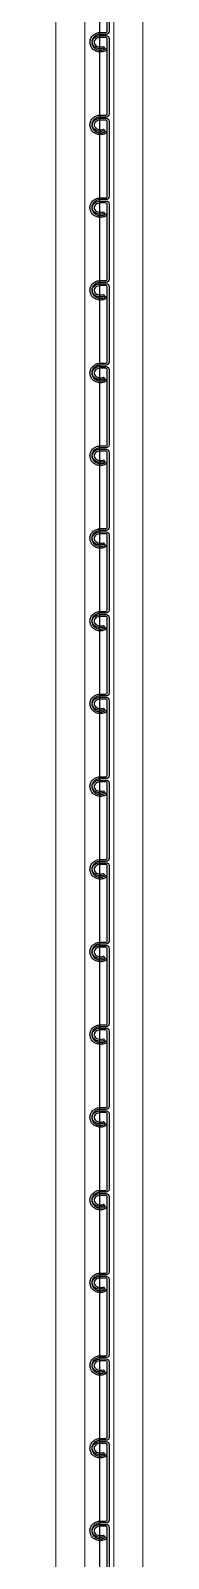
# Model space of a CAD drawing. Header units: millimetres. Extents: x 4754612 to 5801174, y 2368242 to 2777223.
# Drawn here: x 5508701 to 5508776, y 2423145 to 2424464 of the extents above; entities that cross this region are included whole.
import ezdxf

# ---------------------------------------------------------------- set-up
doc = ezdxf.new("R2010")
doc.units = ezdxf.units.MM
doc.header["$LTSCALE"] = 1000
doc.linetypes.add('CEN', pattern=[6.2, 6, -0.1, 0, -0.1])
for name, color, linetype in [('253', 253, 'Continuous'), ('A-중심선', 10, 'CEN'), ('DOOR', 4, 'Continuous'), ('HAT', 252, 'Continuous')]:
    doc.layers.add(name, color=color, linetype=linetype)

# ---------------------------------------------------------------- blocks, each defined once
blk = doc.blocks.new('방화셔터 기본')
at = {"layer": '253', "lineweight": 18}
for points in [[(5541961.1, 8097757.4), (5541961.1, 8101847.9), (5541936.1, 8101901.9), (5541936.1, 8097757.4)], [(5541986.1, 8097757.4), (5541986.1, 8101847.9), (5542011.1, 8101901.9), (5542011.1, 8097757.4)]]:
    blk.add_lwpolyline(points, dxfattribs=at)
at = {"layer": '253', "color": 4}
for points in [[(5541965.3, 8101270.5), (5541965.3, 8101205.4, 0.414214), (5541967.8, 8101202.8), (5541972.6, 8101202.8, -0.091225), (5541975.5, 8101202.4, -0.095179), (5541977.9, 8101200.9, -0.101362), (5541979.6, 8101198.7, -0.106214), (5541980.2, 8101196.1, -0.106214), (5541979.6, 8101193.5, -0.101362), (5541978.1, 8101191.2, -0.095179), (5541975.7, 8101189.7, -0.091225), (5541972.8, 8101189.1, -0.091225), (5541969.9, 8101189.6, -0.068447), (5541968.2, 8101190.6), (5541967.1, 8101189.3, 0.071895), (5541969.4, 8101188.1, 0.091225), (5541972.9, 8101187.6, 0.091225), (5541976.3, 8101188.3, 0.095179), (5541979.2, 8101190.1, 0.101362), (5541981.1, 8101192.9, 0.106214), (5541981.7, 8101196.2, 0.106214), (5541981, 8101199.4, 0.101362), (5541978.9, 8101202.1, 0.095179), (5541976, 8101203.8, 0.091225), (5541972.6, 8101204.4), (5541968.4, 8101204.4, -0.414214), (5541966.8, 8101206), (5541966.8, 8101269.9, -0.414214)], [(5541966.8, 8099849.5), (5541966.8, 8099913.5, -0.414214), (5541968.4, 8099915), (5541972.5, 8099915, -0.07833), (5541974.9, 8099914.7, -0.087736), (5541976.7, 8099913.7, -0.105426), (5541977.8, 8099912.3, -0.122587), (5541978.2, 8099911, -0.122587), (5541977.8, 8099909.6, -0.105426), (5541976.7, 8099908.2, -0.087736), (5541974.9, 8099907.2, -0.07833), (5541972.5, 8099906.9, -0.07833), (5541970.2, 8099907.2, -0.009524), (5541969.9, 8099907.3), (5541969.1, 8099905.9, 0.019148), (5541969.7, 8099905.7, 0.07833), (5541972.5, 8099905.3, 0.07833), (5541975.4, 8099905.7, 0.087736), (5541977.6, 8099907, 0.105426), (5541979.2, 8099908.9, 0.122587), (5541979.8, 8099911, 0.122587), (5541979.2, 8099913, 0.105426), (5541977.6, 8099915, 0.087736), (5541975.4, 8099916.2, 0.07833), (5541972.5, 8099916.6), (5541967.8, 8099916.6, 0.414214), (5541965.3, 8099914), (5541965.3, 8099849, 0.414214)]]:
    blk.add_lwpolyline(points, format="xyb", dxfattribs=at)
for points in [[(5541976.3, 8101116.9, 0.095179), (5541979.2, 8101118.7, 0.101362), (5541981.1, 8101121.5, 0.106214), (5541981.7, 8101124.8, 0.106214), (5541981, 8101128, 0.101362), (5541978.9, 8101130.7, 0.095179), (5541976, 8101132.5, 0.091225), (5541972.6, 8101133), (5541968.4, 8101133, -0.414214), (5541966.8, 8101134.6), (5541966.8, 8101198.5, -0.414214), (5541968.4, 8101200.1), (5541972.5, 8101200.1, -0.07833), (5541974.9, 8101199.7, -0.087736), (5541976.7, 8101198.8, -0.105426), (5541977.8, 8101197.4, -0.122587), (5541978.2, 8101196, -0.122587), (5541977.8, 8101194.7, -0.105426), (5541976.7, 8101193.3, -0.087736), (5541974.9, 8101192.3, -0.07833), (5541972.5, 8101191.9, -0.07833), (5541970.2, 8101192.3, -0.009524), (5541969.9, 8101192.4), (5541969.1, 8101191, 0.019148), (5541969.7, 8101190.8, 0.07833), (5541972.5, 8101190.4, 0.07833), (5541975.4, 8101190.8, 0.087736), (5541977.6, 8101192, 0.105426), (5541979.2, 8101193.9, 0.122587), (5541979.8, 8101196, 0.122587), (5541979.2, 8101198.1, 0.105426), (5541977.6, 8101200, 0.087736), (5541975.4, 8101201.2, 0.07833), (5541972.5, 8101201.7), (5541967.8, 8101201.7, 0.414214), (5541965.3, 8101199.1), (5541965.3, 8101134, 0.414214), (5541967.8, 8101131.4), (5541972.6, 8101131.4, -0.091225), (5541975.5, 8101131, -0.095179), (5541977.9, 8101129.5, -0.101362), (5541979.6, 8101127.3, -0.106214), (5541980.2, 8101124.7, -0.106214), (5541979.6, 8101122.1, -0.101362), (5541978.1, 8101119.9, -0.095179), (5541975.7, 8101118.3, -0.091225), (5541972.8, 8101117.8, -0.091225), (5541969.9, 8101118.2, -0.068447), (5541968.2, 8101119.2), (5541967.1, 8101118, 0.071895), (5541969.4, 8101116.7, 0.091225), (5541972.9, 8101116.2, 0.091225)], [(5541976.3, 8101045.5, 0.095179), (5541979.2, 8101047.3, 0.101362), (5541981.1, 8101050.1, 0.106214), (5541981.7, 8101053.4, 0.106214), (5541981, 8101056.6, 0.101362), (5541978.9, 8101059.3, 0.095179), (5541976, 8101061.1, 0.091225), (5541972.6, 8101061.6), (5541968.4, 8101061.6, -0.414214), (5541966.8, 8101063.2), (5541966.8, 8101127.1, -0.414214), (5541968.4, 8101128.7), (5541972.5, 8101128.7, -0.07833), (5541974.9, 8101128.3, -0.087736), (5541976.7, 8101127.4, -0.105426), (5541977.8, 8101126, -0.122587), (5541978.2, 8101124.6, -0.122587), (5541977.8, 8101123.3, -0.105426), (5541976.7, 8101121.9, -0.087736), (5541974.9, 8101120.9, -0.07833), (5541972.5, 8101120.5, -0.07833), (5541970.2, 8101120.9, -0.009524), (5541969.9, 8101121), (5541969.1, 8101119.6, 0.019148), (5541969.7, 8101119.4, 0.07833), (5541972.5, 8101119, 0.07833), (5541975.4, 8101119.4, 0.087736), (5541977.6, 8101120.6, 0.105426), (5541979.2, 8101122.5, 0.122587), (5541979.8, 8101124.6, 0.122587), (5541979.2, 8101126.7, 0.105426), (5541977.6, 8101128.6, 0.087736), (5541975.4, 8101129.8, 0.07833), (5541972.5, 8101130.3), (5541967.8, 8101130.3, 0.414214), (5541965.3, 8101127.7), (5541965.3, 8101062.6, 0.414214), (5541967.8, 8101060.1), (5541972.6, 8101060.1, -0.091225), (5541975.5, 8101059.6, -0.095179), (5541977.9, 8101058.1, -0.101362), (5541979.6, 8101055.9, -0.106214), (5541980.2, 8101053.3, -0.106214), (5541979.6, 8101050.7, -0.101362), (5541978.1, 8101048.5, -0.095179), (5541975.7, 8101046.9, -0.091225), (5541972.8, 8101046.4, -0.091225), (5541969.9, 8101046.8, -0.068447), (5541968.2, 8101047.8), (5541967.1, 8101046.6, 0.071895), (5541969.4, 8101045.4, 0.091225), (5541972.9, 8101044.8, 0.091225)], [(5541976.3, 8100974.1, 0.095179), (5541979.2, 8100975.9, 0.101362), (5541981.1, 8100978.7, 0.106214), (5541981.7, 8100982, 0.106214), (5541981, 8100985.2, 0.101362), (5541978.9, 8100987.9, 0.095179), (5541976, 8100989.7, 0.091225), (5541972.6, 8100990.2), (5541968.4, 8100990.2, -0.414214), (5541966.8, 8100991.8), (5541966.8, 8101055.7, -0.414214), (5541968.4, 8101057.3), (5541972.5, 8101057.3, -0.07833), (5541974.9, 8101056.9, -0.087736), (5541976.7, 8101056, -0.105426), (5541977.8, 8101054.6, -0.122587), (5541978.2, 8101053.2, -0.122587), (5541977.8, 8101051.9, -0.105426), (5541976.7, 8101050.5, -0.087736), (5541974.9, 8101049.5, -0.07833), (5541972.5, 8101049.2, -0.07833), (5541970.2, 8101049.5, -0.009524), (5541969.9, 8101049.6), (5541969.1, 8101048.2, 0.019148), (5541969.7, 8101048, 0.07833), (5541972.5, 8101047.6, 0.07833), (5541975.4, 8101048, 0.087736), (5541977.6, 8101049.2, 0.105426), (5541979.2, 8101051.1, 0.122587), (5541979.8, 8101053.2, 0.122587), (5541979.2, 8101055.3, 0.105426), (5541977.6, 8101057.2, 0.087736), (5541975.4, 8101058.4, 0.07833), (5541972.5, 8101058.9), (5541967.8, 8101058.9, 0.414214), (5541965.3, 8101056.3), (5541965.3, 8100991.2, 0.414214), (5541967.8, 8100988.7), (5541972.6, 8100988.7, -0.091225), (5541975.5, 8100988.2, -0.095179), (5541977.9, 8100986.8, -0.101362), (5541979.6, 8100984.5, -0.106214), (5541980.2, 8100982, -0.106214), (5541979.6, 8100979.3, -0.101362), (5541978.1, 8100977.1, -0.095179), (5541975.7, 8100975.6, -0.091225), (5541972.8, 8100975, -0.091225), (5541969.9, 8100975.4, -0.068447), (5541968.2, 8100976.4), (5541967.1, 8100975.2, 0.071895), (5541969.4, 8100974, 0.091225), (5541972.9, 8100973.4, 0.091225)], [(5541976.3, 8100902.7, 0.095179), (5541979.2, 8100904.5, 0.101362), (5541981.1, 8100907.3, 0.106214), (5541981.7, 8100910.6, 0.106214), (5541981, 8100913.8, 0.101362), (5541978.9, 8100916.5, 0.095179), (5541976, 8100918.3, 0.091225), (5541972.6, 8100918.9), (5541968.4, 8100918.9, -0.414214), (5541966.8, 8100920.4), (5541966.8, 8100984.3, -0.414214), (5541968.4, 8100985.9), (5541972.5, 8100985.9, -0.07833), (5541974.9, 8100985.5, -0.087736), (5541976.7, 8100984.6, -0.105426), (5541977.8, 8100983.2, -0.122587), (5541978.2, 8100981.8, -0.122587), (5541977.8, 8100980.5, -0.105426), (5541976.7, 8100979.1, -0.087736), (5541974.9, 8100978.1, -0.07833), (5541972.5, 8100977.8, -0.07833), (5541970.2, 8100978.1, -0.009524), (5541969.9, 8100978.2), (5541969.1, 8100976.8, 0.019148), (5541969.7, 8100976.6, 0.07833), (5541972.5, 8100976.2, 0.07833), (5541975.4, 8100976.6, 0.087736), (5541977.6, 8100977.8, 0.105426), (5541979.2, 8100979.7, 0.122587), (5541979.8, 8100981.8, 0.122587), (5541979.2, 8100983.9, 0.105426), (5541977.6, 8100985.8, 0.087736), (5541975.4, 8100987, 0.07833), (5541972.5, 8100987.5), (5541967.8, 8100987.5, 0.414214), (5541965.3, 8100984.9), (5541965.3, 8100919.8, 0.414214), (5541967.8, 8100917.3), (5541972.6, 8100917.3, -0.091225), (5541975.5, 8100916.8, -0.095179), (5541977.9, 8100915.4, -0.101362), (5541979.6, 8100913.1, -0.106214), (5541980.2, 8100910.6, -0.106214), (5541979.6, 8100908, -0.101362), (5541978.1, 8100905.7, -0.095179), (5541975.7, 8100904.2, -0.091225), (5541972.8, 8100903.6, -0.091225), (5541969.9, 8100904.1, -0.068447), (5541968.2, 8100905), (5541967.1, 8100903.8, 0.071895), (5541969.4, 8100902.6, 0.091225), (5541972.9, 8100902, 0.091225)], [(5541976.3, 8100831.3, 0.095179), (5541979.2, 8100833.1, 0.101362), (5541981.1, 8100835.9, 0.106214), (5541981.7, 8100839.2, 0.106214), (5541981, 8100842.4, 0.101362), (5541978.9, 8100845.2, 0.095179), (5541976, 8100846.9, 0.091225), (5541972.6, 8100847.5), (5541968.4, 8100847.5, -0.414214), (5541966.8, 8100849), (5541966.8, 8100912.9, -0.414214), (5541968.4, 8100914.5), (5541972.5, 8100914.5, -0.07833), (5541974.9, 8100914.1, -0.087736), (5541976.7, 8100913.2, -0.105426), (5541977.8, 8100911.8, -0.122587), (5541978.2, 8100910.4, -0.122587), (5541977.8, 8100909.1, -0.105426), (5541976.7, 8100907.7, -0.087736), (5541974.9, 8100906.7, -0.07833), (5541972.5, 8100906.4, -0.07833), (5541970.2, 8100906.7, -0.009524), (5541969.9, 8100906.8), (5541969.1, 8100905.4, 0.019148), (5541969.7, 8100905.2, 0.07833), (5541972.5, 8100904.8, 0.07833), (5541975.4, 8100905.2, 0.087736), (5541977.6, 8100906.4, 0.105426), (5541979.2, 8100908.4, 0.122587), (5541979.8, 8100910.4, 0.122587), (5541979.2, 8100912.5, 0.105426), (5541977.6, 8100914.4, 0.087736), (5541975.4, 8100915.7, 0.07833), (5541972.5, 8100916.1), (5541967.8, 8100916.1, 0.414214), (5541965.3, 8100913.5), (5541965.3, 8100848.4, 0.414214), (5541967.8, 8100845.9), (5541972.6, 8100845.9, -0.091225), (5541975.5, 8100845.4, -0.095179), (5541977.9, 8100844, -0.101362), (5541979.6, 8100841.7, -0.106214), (5541980.2, 8100839.2, -0.106214), (5541979.6, 8100836.6, -0.101362), (5541978.1, 8100834.3, -0.095179), (5541975.7, 8100832.8, -0.091225), (5541972.8, 8100832.2, -0.091225), (5541969.9, 8100832.7, -0.068447), (5541968.2, 8100833.6), (5541967.1, 8100832.4, 0.071895), (5541969.4, 8100831.2, 0.091225), (5541972.9, 8100830.6, 0.091225)], [(5541976.3, 8100759.9, 0.095179), (5541979.2, 8100761.7, 0.101362), (5541981.1, 8100764.6, 0.106214), (5541981.7, 8100767.8, 0.106214), (5541981, 8100771, 0.101362), (5541978.9, 8100773.8, 0.095179), (5541976, 8100775.5, 0.091225), (5541972.6, 8100776.1), (5541968.4, 8100776.1, -0.414214), (5541966.8, 8100777.6), (5541966.8, 8100841.5, -0.414214), (5541968.4, 8100843.1), (5541972.5, 8100843.1, -0.07833), (5541974.9, 8100842.8, -0.087736), (5541976.7, 8100841.8, -0.105426), (5541977.8, 8100840.4, -0.122587), (5541978.2, 8100839.1, -0.122587), (5541977.8, 8100837.7, -0.105426), (5541976.7, 8100836.3, -0.087736), (5541974.9, 8100835.3, -0.07833), (5541972.5, 8100835, -0.07833), (5541970.2, 8100835.3, -0.009524), (5541969.9, 8100835.4), (5541969.1, 8100834, 0.019148), (5541969.7, 8100833.8, 0.07833), (5541972.5, 8100833.4, 0.07833), (5541975.4, 8100833.8, 0.087736), (5541977.6, 8100835.1, 0.105426), (5541979.2, 8100837, 0.122587), (5541979.8, 8100839.1, 0.122587), (5541979.2, 8100841.1, 0.105426), (5541977.6, 8100843.1, 0.087736), (5541975.4, 8100844.3, 0.07833), (5541972.5, 8100844.7), (5541967.8, 8100844.7, 0.414214), (5541965.3, 8100842.1), (5541965.3, 8100777.1, 0.414214), (5541967.8, 8100774.5), (5541972.6, 8100774.5, -0.091225), (5541975.5, 8100774, -0.095179), (5541977.9, 8100772.6, -0.101362), (5541979.6, 8100770.4, -0.106214), (5541980.2, 8100767.8, -0.106214), (5541979.6, 8100765.2, -0.101362), (5541978.1, 8100762.9, -0.095179), (5541975.7, 8100761.4, -0.091225), (5541972.8, 8100760.8, -0.091225), (5541969.9, 8100761.3, -0.068447), (5541968.2, 8100762.2), (5541967.1, 8100761, 0.071895), (5541969.4, 8100759.8, 0.091225), (5541972.9, 8100759.2, 0.091225)], [(5541976.3, 8100688.5, 0.095179), (5541979.2, 8100690.4, 0.101362), (5541981.1, 8100693.2, 0.106214), (5541981.7, 8100696.4, 0.106214), (5541981, 8100699.6, 0.101362), (5541978.9, 8100702.4, 0.095179), (5541976, 8100704.1, 0.091225), (5541972.6, 8100704.7), (5541968.4, 8100704.7, -0.414214), (5541966.8, 8100706.3), (5541966.8, 8100770.2, -0.414214), (5541968.4, 8100771.7), (5541972.5, 8100771.7, -0.07833), (5541974.9, 8100771.4, -0.087736), (5541976.7, 8100770.4, -0.105426), (5541977.8, 8100769, -0.122587), (5541978.2, 8100767.7, -0.122587), (5541977.8, 8100766.3, -0.105426), (5541976.7, 8100764.9, -0.087736), (5541974.9, 8100764, -0.07833), (5541972.5, 8100763.6, -0.07833), (5541970.2, 8100764, -0.009524), (5541969.9, 8100764), (5541969.1, 8100762.6, 0.019148), (5541969.7, 8100762.5, 0.07833), (5541972.5, 8100762, 0.07833), (5541975.4, 8100762.5, 0.087736), (5541977.6, 8100763.7, 0.105426), (5541979.2, 8100765.6, 0.122587), (5541979.8, 8100767.7, 0.122587), (5541979.2, 8100769.7, 0.105426), (5541977.6, 8100771.7, 0.087736), (5541975.4, 8100772.9, 0.07833), (5541972.5, 8100773.3), (5541967.8, 8100773.3, 0.414214), (5541965.3, 8100770.8), (5541965.3, 8100705.7, 0.414214), (5541967.8, 8100703.1), (5541972.6, 8100703.1, -0.091225), (5541975.5, 8100702.6, -0.095179), (5541977.9, 8100701.2, -0.101362), (5541979.6, 8100699, -0.106214), (5541980.2, 8100696.4, -0.106214), (5541979.6, 8100693.8, -0.101362), (5541978.1, 8100691.5, -0.095179), (5541975.7, 8100690, -0.091225), (5541972.8, 8100689.4, -0.091225), (5541969.9, 8100689.9, -0.068447), (5541968.2, 8100690.8), (5541967.1, 8100689.6, 0.071895), (5541969.4, 8100688.4, 0.091225), (5541972.9, 8100687.8, 0.091225)], [(5541976.3, 8100617.1, 0.095179), (5541979.2, 8100619, 0.101362), (5541981.1, 8100621.8, 0.106214), (5541981.7, 8100625, 0.106214), (5541981, 8100628.2, 0.101362), (5541978.9, 8100631, 0.095179), (5541976, 8100632.7, 0.091225), (5541972.6, 8100633.3), (5541968.4, 8100633.3, -0.414214), (5541966.8, 8100634.9), (5541966.8, 8100698.8, -0.414214), (5541968.4, 8100700.3), (5541972.5, 8100700.3, -0.07833), (5541974.9, 8100700, -0.087736), (5541976.7, 8100699, -0.105426), (5541977.8, 8100697.6, -0.122587), (5541978.2, 8100696.3, -0.122587), (5541977.8, 8100694.9, -0.105426), (5541976.7, 8100693.5, -0.087736), (5541974.9, 8100692.6, -0.07833), (5541972.5, 8100692.2, -0.07833), (5541970.2, 8100692.6, -0.009524), (5541969.9, 8100692.6), (5541969.1, 8100691.3, 0.019148), (5541969.7, 8100691.1, 0.07833), (5541972.5, 8100690.6, 0.07833), (5541975.4, 8100691.1, 0.087736), (5541977.6, 8100692.3, 0.105426), (5541979.2, 8100694.2, 0.122587), (5541979.8, 8100696.3, 0.122587), (5541979.2, 8100698.4, 0.105426), (5541977.6, 8100700.3, 0.087736), (5541975.4, 8100701.5, 0.07833), (5541972.5, 8100701.9), (5541967.8, 8100701.9, 0.414214), (5541965.3, 8100699.4), (5541965.3, 8100634.3, 0.414214), (5541967.8, 8100631.7), (5541972.6, 8100631.7, -0.091225), (5541975.5, 8100631.2, -0.095179), (5541977.9, 8100629.8, -0.101362), (5541979.6, 8100627.6, -0.106214), (5541980.2, 8100625, -0.106214), (5541979.6, 8100622.4, -0.101362), (5541978.1, 8100620.1, -0.095179), (5541975.7, 8100618.6, -0.091225), (5541972.8, 8100618, -0.091225), (5541969.9, 8100618.5, -0.068447), (5541968.2, 8100619.4), (5541967.1, 8100618.2, 0.071895), (5541969.4, 8100617, 0.091225), (5541972.9, 8100616.4, 0.091225)], [(5541976.3, 8100545.7, 0.095179), (5541979.2, 8100547.6, 0.101362), (5541981.1, 8100550.4, 0.106214), (5541981.7, 8100553.6, 0.106214), (5541981, 8100556.9, 0.101362), (5541978.9, 8100559.6, 0.095179), (5541976, 8100561.3, 0.091225), (5541972.6, 8100561.9), (5541968.4, 8100561.9, -0.414214), (5541966.8, 8100563.5), (5541966.8, 8100627.4, -0.414214), (5541968.4, 8100629), (5541972.5, 8100629, -0.07833), (5541974.9, 8100628.6, -0.087736), (5541976.7, 8100627.6, -0.105426), (5541977.8, 8100626.2, -0.122587), (5541978.2, 8100624.9, -0.122587), (5541977.8, 8100623.5, -0.105426), (5541976.7, 8100622.1, -0.087736), (5541974.9, 8100621.2, -0.07833), (5541972.5, 8100620.8, -0.07833), (5541970.2, 8100621.2, -0.009524), (5541969.9, 8100621.2), (5541969.1, 8100619.9, 0.019148), (5541969.7, 8100619.7, 0.07833), (5541972.5, 8100619.2, 0.07833), (5541975.4, 8100619.7, 0.087736), (5541977.6, 8100620.9, 0.105426), (5541979.2, 8100622.8, 0.122587), (5541979.8, 8100624.9, 0.122587), (5541979.2, 8100627, 0.105426), (5541977.6, 8100628.9, 0.087736), (5541975.4, 8100630.1, 0.07833), (5541972.5, 8100630.5), (5541967.8, 8100630.5, 0.414214), (5541965.3, 8100628), (5541965.3, 8100562.9, 0.414214), (5541967.8, 8100560.3), (5541972.6, 8100560.3, -0.091225), (5541975.5, 8100559.8, -0.095179), (5541977.9, 8100558.4, -0.101362), (5541979.6, 8100556.2, -0.106214), (5541980.2, 8100553.6, -0.106214), (5541979.6, 8100551, -0.101362), (5541978.1, 8100548.7, -0.095179), (5541975.7, 8100547.2, -0.091225), (5541972.8, 8100546.6, -0.091225), (5541969.9, 8100547.1, -0.068447), (5541968.2, 8100548), (5541967.1, 8100546.8, 0.071895), (5541969.4, 8100545.6, 0.091225), (5541972.9, 8100545, 0.091225)], [(5541976.3, 8100474.3, 0.095179), (5541979.2, 8100476.2, 0.101362), (5541981.1, 8100479, 0.106214), (5541981.7, 8100482.2, 0.106214), (5541981, 8100485.5, 0.101362), (5541978.9, 8100488.2, 0.095179), (5541976, 8100489.9, 0.091225), (5541972.6, 8100490.5), (5541968.4, 8100490.5, -0.414214), (5541966.8, 8100492.1), (5541966.8, 8100556, -0.414214), (5541968.4, 8100557.6), (5541972.5, 8100557.6, -0.07833), (5541974.9, 8100557.2, -0.087736), (5541976.7, 8100556.2, -0.105426), (5541977.8, 8100554.8, -0.122587), (5541978.2, 8100553.5, -0.122587), (5541977.8, 8100552.1, -0.105426), (5541976.7, 8100550.7, -0.087736), (5541974.9, 8100549.8, -0.07833), (5541972.5, 8100549.4, -0.07833), (5541970.2, 8100549.8, -0.009524), (5541969.9, 8100549.8), (5541969.1, 8100548.5, 0.019148), (5541969.7, 8100548.3, 0.07833), (5541972.5, 8100547.8, 0.07833), (5541975.4, 8100548.3, 0.087736), (5541977.6, 8100549.5, 0.105426), (5541979.2, 8100551.4, 0.122587), (5541979.8, 8100553.5, 0.122587), (5541979.2, 8100555.6, 0.105426), (5541977.6, 8100557.5, 0.087736), (5541975.4, 8100558.7, 0.07833), (5541972.5, 8100559.1), (5541967.8, 8100559.1, 0.414214), (5541965.3, 8100556.6), (5541965.3, 8100491.5, 0.414214), (5541967.8, 8100488.9), (5541972.6, 8100488.9, -0.091225), (5541975.5, 8100488.4, -0.095179), (5541977.9, 8100487, -0.101362), (5541979.6, 8100484.8, -0.106214), (5541980.2, 8100482.2, -0.106214), (5541979.6, 8100479.6, -0.101362), (5541978.1, 8100477.3, -0.095179), (5541975.7, 8100475.8, -0.091225), (5541972.8, 8100475.2, -0.091225), (5541969.9, 8100475.7, -0.068447), (5541968.2, 8100476.6), (5541967.1, 8100475.4, 0.071895), (5541969.4, 8100474.2, 0.091225), (5541972.9, 8100473.6, 0.091225)], [(5541976.3, 8100402.9, 0.095179), (5541979.2, 8100404.8, 0.101362), (5541981.1, 8100407.6, 0.106214), (5541981.7, 8100410.8, 0.106214), (5541981, 8100414.1, 0.101362), (5541978.9, 8100416.8, 0.095179), (5541976, 8100418.5, 0.091225), (5541972.6, 8100419.1), (5541968.4, 8100419.1, -0.414214), (5541966.8, 8100420.7), (5541966.8, 8100484.6, -0.414214), (5541968.4, 8100486.2), (5541972.5, 8100486.2, -0.07833), (5541974.9, 8100485.8, -0.087736), (5541976.7, 8100484.8, -0.105426), (5541977.8, 8100483.4, -0.122587), (5541978.2, 8100482.1, -0.122587), (5541977.8, 8100480.7, -0.105426), (5541976.7, 8100479.3, -0.087736), (5541974.9, 8100478.4, -0.07833), (5541972.5, 8100478, -0.07833), (5541970.2, 8100478.4, -0.009524), (5541969.9, 8100478.5), (5541969.1, 8100477.1, 0.019148), (5541969.7, 8100476.9, 0.07833), (5541972.5, 8100476.4, 0.07833), (5541975.4, 8100476.9, 0.087736), (5541977.6, 8100478.1, 0.105426), (5541979.2, 8100480, 0.122587), (5541979.8, 8100482.1, 0.122587), (5541979.2, 8100484.2, 0.105426), (5541977.6, 8100486.1, 0.087736), (5541975.4, 8100487.3, 0.07833), (5541972.5, 8100487.7), (5541967.8, 8100487.7, 0.414214), (5541965.3, 8100485.2), (5541965.3, 8100420.1, 0.414214), (5541967.8, 8100417.5), (5541972.6, 8100417.5, -0.091225), (5541975.5, 8100417, -0.095179), (5541977.9, 8100415.6, -0.101362), (5541979.6, 8100413.4, -0.106214), (5541980.2, 8100410.8, -0.106214), (5541979.6, 8100408.2, -0.101362), (5541978.1, 8100405.9, -0.095179), (5541975.7, 8100404.4, -0.091225), (5541972.8, 8100403.8, -0.091225), (5541969.9, 8100404.3, -0.068447), (5541968.2, 8100405.2), (5541967.1, 8100404, 0.071895), (5541969.4, 8100402.8, 0.091225), (5541972.9, 8100402.3, 0.091225)], [(5541976.3, 8100331.6, 0.095179), (5541979.2, 8100333.4, 0.101362), (5541981.1, 8100336.2, 0.106214), (5541981.7, 8100339.5, 0.106214), (5541981, 8100342.7, 0.101362), (5541978.9, 8100345.4, 0.095179), (5541976, 8100347.1, 0.091225), (5541972.6, 8100347.7), (5541968.4, 8100347.7, -0.414214), (5541966.8, 8100349.3), (5541966.8, 8100413.2, -0.414214), (5541968.4, 8100414.8), (5541972.5, 8100414.8, -0.07833), (5541974.9, 8100414.4, -0.087736), (5541976.7, 8100413.5, -0.105426), (5541977.8, 8100412, -0.122587), (5541978.2, 8100410.7, -0.122587), (5541977.8, 8100409.3, -0.105426), (5541976.7, 8100407.9, -0.087736), (5541974.9, 8100407, -0.07833), (5541972.5, 8100406.6, -0.07833), (5541970.2, 8100407, -0.009524), (5541969.9, 8100407.1), (5541969.1, 8100405.7, 0.019148), (5541969.7, 8100405.5, 0.07833), (5541972.5, 8100405, 0.07833), (5541975.4, 8100405.5, 0.087736), (5541977.6, 8100406.7, 0.105426), (5541979.2, 8100408.6, 0.122587), (5541979.8, 8100410.7, 0.122587), (5541979.2, 8100412.8, 0.105426), (5541977.6, 8100414.7, 0.087736), (5541975.4, 8100415.9, 0.07833), (5541972.5, 8100416.4), (5541967.8, 8100416.4, 0.414214), (5541965.3, 8100413.8), (5541965.3, 8100348.7, 0.414214), (5541967.8, 8100346.1), (5541972.6, 8100346.1, -0.091225), (5541975.5, 8100345.7, -0.095179), (5541977.9, 8100344.2, -0.101362), (5541979.6, 8100342, -0.106214), (5541980.2, 8100339.4, -0.106214), (5541979.6, 8100336.8, -0.101362), (5541978.1, 8100334.5, -0.095179), (5541975.7, 8100333, -0.091225), (5541972.8, 8100332.4, -0.091225), (5541969.9, 8100332.9, -0.068447), (5541968.2, 8100333.9), (5541967.1, 8100332.6, 0.071895), (5541969.4, 8100331.4, 0.091225), (5541972.9, 8100330.9, 0.091225)], [(5541976.3, 8100260.2, 0.095179), (5541979.2, 8100262, 0.101362), (5541981.1, 8100264.8, 0.106214), (5541981.7, 8100268.1, 0.106214), (5541981, 8100271.3, 0.101362), (5541978.9, 8100274, 0.095179), (5541976, 8100275.8, 0.091225), (5541972.6, 8100276.3), (5541968.4, 8100276.3, -0.414214), (5541966.8, 8100277.9), (5541966.8, 8100341.8, -0.414214), (5541968.4, 8100343.4), (5541972.5, 8100343.4, -0.07833), (5541974.9, 8100343, -0.087736), (5541976.7, 8100342.1, -0.105426), (5541977.8, 8100340.7, -0.122587), (5541978.2, 8100339.3, -0.122587), (5541977.8, 8100338, -0.105426), (5541976.7, 8100336.6, -0.087736), (5541974.9, 8100335.6, -0.07833), (5541972.5, 8100335.2, -0.07833), (5541970.2, 8100335.6, -0.009524), (5541969.9, 8100335.7), (5541969.1, 8100334.3, 0.019148), (5541969.7, 8100334.1, 0.07833), (5541972.5, 8100333.6, 0.07833), (5541975.4, 8100334.1, 0.087736), (5541977.6, 8100335.3, 0.105426), (5541979.2, 8100337.2, 0.122587), (5541979.8, 8100339.3, 0.122587), (5541979.2, 8100341.4, 0.105426), (5541977.6, 8100343.3, 0.087736), (5541975.4, 8100344.5, 0.07833), (5541972.5, 8100345), (5541967.8, 8100345, 0.414214), (5541965.3, 8100342.4), (5541965.3, 8100277.3, 0.414214), (5541967.8, 8100274.7), (5541972.6, 8100274.7, -0.091225), (5541975.5, 8100274.3, -0.095179), (5541977.9, 8100272.8, -0.101362), (5541979.6, 8100270.6, -0.106214), (5541980.2, 8100268, -0.106214), (5541979.6, 8100265.4, -0.101362), (5541978.1, 8100263.1, -0.095179), (5541975.7, 8100261.6, -0.091225), (5541972.8, 8100261, -0.091225), (5541969.9, 8100261.5, -0.068447), (5541968.2, 8100262.5), (5541967.1, 8100261.2, 0.071895), (5541969.4, 8100260, 0.091225), (5541972.9, 8100259.5, 0.091225)], [(5541976.3, 8100188.8, 0.095179), (5541979.2, 8100190.6, 0.101362), (5541981.1, 8100193.4, 0.106214), (5541981.7, 8100196.7, 0.106214), (5541981, 8100199.9, 0.101362), (5541978.9, 8100202.6, 0.095179), (5541976, 8100204.4, 0.091225), (5541972.6, 8100204.9), (5541968.4, 8100204.9, -0.414214), (5541966.8, 8100206.5), (5541966.8, 8100270.4, -0.414214), (5541968.4, 8100272), (5541972.5, 8100272, -0.07833), (5541974.9, 8100271.6, -0.087736), (5541976.7, 8100270.7, -0.105426), (5541977.8, 8100269.3, -0.122587), (5541978.2, 8100267.9, -0.122587), (5541977.8, 8100266.6, -0.105426), (5541976.7, 8100265.2, -0.087736), (5541974.9, 8100264.2, -0.07833), (5541972.5, 8100263.8, -0.07833), (5541970.2, 8100264.2, -0.009524), (5541969.9, 8100264.3), (5541969.1, 8100262.9, 0.019148), (5541969.7, 8100262.7, 0.07833), (5541972.5, 8100262.3, 0.07833), (5541975.4, 8100262.7, 0.087736), (5541977.6, 8100263.9, 0.105426), (5541979.2, 8100265.8, 0.122587), (5541979.8, 8100267.9, 0.122587), (5541979.2, 8100270, 0.105426), (5541977.6, 8100271.9, 0.087736), (5541975.4, 8100273.1, 0.07833), (5541972.5, 8100273.6), (5541967.8, 8100273.6, 0.414214), (5541965.3, 8100271), (5541965.3, 8100205.9, 0.414214), (5541967.8, 8100203.3), (5541972.6, 8100203.3, -0.091225), (5541975.5, 8100202.9, -0.095179), (5541977.9, 8100201.4, -0.101362), (5541979.6, 8100199.2, -0.106214), (5541980.2, 8100196.6, -0.106214), (5541979.6, 8100194, -0.101362), (5541978.1, 8100191.8, -0.095179), (5541975.7, 8100190.2, -0.091225), (5541972.8, 8100189.7, -0.091225), (5541969.9, 8100190.1, -0.068447), (5541968.2, 8100191.1), (5541967.1, 8100189.9, 0.071895), (5541969.4, 8100188.6, 0.091225), (5541972.9, 8100188.1, 0.091225)], [(5541976.3, 8100117.4, 0.095179), (5541979.2, 8100119.2, 0.101362), (5541981.1, 8100122, 0.106214), (5541981.7, 8100125.3, 0.106214), (5541981, 8100128.5, 0.101362), (5541978.9, 8100131.2, 0.095179), (5541976, 8100133, 0.091225), (5541972.6, 8100133.5), (5541968.4, 8100133.5, -0.414214), (5541966.8, 8100135.1), (5541966.8, 8100199, -0.414214), (5541968.4, 8100200.6), (5541972.5, 8100200.6, -0.07833), (5541974.9, 8100200.2, -0.087736), (5541976.7, 8100199.3, -0.105426), (5541977.8, 8100197.9, -0.122587), (5541978.2, 8100196.5, -0.122587), (5541977.8, 8100195.2, -0.105426), (5541976.7, 8100193.8, -0.087736), (5541974.9, 8100192.8, -0.07833), (5541972.5, 8100192.4, -0.07833), (5541970.2, 8100192.8, -0.009524), (5541969.9, 8100192.9), (5541969.1, 8100191.5, 0.019148), (5541969.7, 8100191.3, 0.07833), (5541972.5, 8100190.9, 0.07833), (5541975.4, 8100191.3, 0.087736), (5541977.6, 8100192.5, 0.105426), (5541979.2, 8100194.4, 0.122587), (5541979.8, 8100196.5, 0.122587), (5541979.2, 8100198.6, 0.105426), (5541977.6, 8100200.5, 0.087736), (5541975.4, 8100201.7, 0.07833), (5541972.5, 8100202.2), (5541967.8, 8100202.2, 0.414214), (5541965.3, 8100199.6), (5541965.3, 8100134.5, 0.414214), (5541967.8, 8100132), (5541972.6, 8100132, -0.091225), (5541975.5, 8100131.5, -0.095179), (5541977.9, 8100130, -0.101362), (5541979.6, 8100127.8, -0.106214), (5541980.2, 8100125.2, -0.106214), (5541979.6, 8100122.6, -0.101362), (5541978.1, 8100120.4, -0.095179), (5541975.7, 8100118.8, -0.091225), (5541972.8, 8100118.3, -0.091225), (5541969.9, 8100118.7, -0.068447), (5541968.2, 8100119.7), (5541967.1, 8100118.5, 0.071895), (5541969.4, 8100117.3, 0.091225), (5541972.9, 8100116.7, 0.091225)], [(5541976.3, 8100046, 0.095179), (5541979.2, 8100047.8, 0.101362), (5541981.1, 8100050.6, 0.106214), (5541981.7, 8100053.9, 0.106214), (5541981, 8100057.1, 0.101362), (5541978.9, 8100059.8, 0.095179), (5541976, 8100061.6, 0.091225), (5541972.6, 8100062.1), (5541968.4, 8100062.1, -0.414214), (5541966.8, 8100063.7), (5541966.8, 8100127.6, -0.414214), (5541968.4, 8100129.2), (5541972.5, 8100129.2, -0.07833), (5541974.9, 8100128.8, -0.087736), (5541976.7, 8100127.9, -0.105426), (5541977.8, 8100126.5, -0.122587), (5541978.2, 8100125.1, -0.122587), (5541977.8, 8100123.8, -0.105426), (5541976.7, 8100122.4, -0.087736), (5541974.9, 8100121.4, -0.07833), (5541972.5, 8100121.1, -0.07833), (5541970.2, 8100121.4, -0.009524), (5541969.9, 8100121.5), (5541969.1, 8100120.1, 0.019148), (5541969.7, 8100119.9, 0.07833), (5541972.5, 8100119.5, 0.07833), (5541975.4, 8100119.9, 0.087736), (5541977.6, 8100121.1, 0.105426), (5541979.2, 8100123, 0.122587), (5541979.8, 8100125.1, 0.122587), (5541979.2, 8100127.2, 0.105426), (5541977.6, 8100129.1, 0.087736), (5541975.4, 8100130.3, 0.07833), (5541972.5, 8100130.8), (5541967.8, 8100130.8, 0.414214), (5541965.3, 8100128.2), (5541965.3, 8100063.1, 0.414214), (5541967.8, 8100060.6), (5541972.6, 8100060.6, -0.091225), (5541975.5, 8100060.1, -0.095179), (5541977.9, 8100058.7, -0.101362), (5541979.6, 8100056.4, -0.106214), (5541980.2, 8100053.9, -0.106214), (5541979.6, 8100051.3, -0.101362), (5541978.1, 8100049, -0.095179), (5541975.7, 8100047.5, -0.091225), (5541972.8, 8100046.9, -0.091225), (5541969.9, 8100047.3, -0.068447), (5541968.2, 8100048.3), (5541967.1, 8100047.1, 0.071895), (5541969.4, 8100045.9, 0.091225), (5541972.9, 8100045.3, 0.091225)], [(5541976.3, 8099974.6, 0.095179), (5541979.2, 8099976.4, 0.101362), (5541981.1, 8099979.2, 0.106214), (5541981.7, 8099982.5, 0.106214), (5541981, 8099985.7, 0.101362), (5541978.9, 8099988.4, 0.095179), (5541976, 8099990.2, 0.091225), (5541972.6, 8099990.8), (5541968.4, 8099990.8, -0.414214), (5541966.8, 8099992.3), (5541966.8, 8100056.2, -0.414214), (5541968.4, 8100057.8), (5541972.5, 8100057.8, -0.07833), (5541974.9, 8100057.4, -0.087736), (5541976.7, 8100056.5, -0.105426), (5541977.8, 8100055.1, -0.122587), (5541978.2, 8100053.7, -0.122587), (5541977.8, 8100052.4, -0.105426), (5541976.7, 8100051, -0.087736), (5541974.9, 8100050, -0.07833), (5541972.5, 8100049.7, -0.07833), (5541970.2, 8100050, -0.009524), (5541969.9, 8100050.1), (5541969.1, 8100048.7, 0.019148), (5541969.7, 8100048.5, 0.07833), (5541972.5, 8100048.1, 0.07833), (5541975.4, 8100048.5, 0.087736), (5541977.6, 8100049.7, 0.105426), (5541979.2, 8100051.6, 0.122587), (5541979.8, 8100053.7, 0.122587), (5541979.2, 8100055.8, 0.105426), (5541977.6, 8100057.7, 0.087736), (5541975.4, 8100058.9, 0.07833), (5541972.5, 8100059.4), (5541967.8, 8100059.4, 0.414214), (5541965.3, 8100056.8), (5541965.3, 8099991.7, 0.414214), (5541967.8, 8099989.2), (5541972.6, 8099989.2, -0.091225), (5541975.5, 8099988.7, -0.095179), (5541977.9, 8099987.3, -0.101362), (5541979.6, 8099985, -0.106214), (5541980.2, 8099982.5, -0.106214), (5541979.6, 8099979.9, -0.101362), (5541978.1, 8099977.6, -0.095179), (5541975.7, 8099976.1, -0.091225), (5541972.8, 8099975.5, -0.091225), (5541969.9, 8099976, -0.068447), (5541968.2, 8099976.9), (5541967.1, 8099975.7, 0.071895), (5541969.4, 8099974.5, 0.091225), (5541972.9, 8099973.9, 0.091225)], [(5541976.3, 8099903.2, 0.095179), (5541979.2, 8099905, 0.101362), (5541981.1, 8099907.8, 0.106214), (5541981.7, 8099911.1, 0.106214), (5541981, 8099914.3, 0.101362), (5541978.9, 8099917.1, 0.095179), (5541976, 8099918.8, 0.091225), (5541972.6, 8099919.4), (5541968.4, 8099919.4, -0.414214), (5541966.8, 8099920.9), (5541966.8, 8099984.8, -0.414214), (5541968.4, 8099986.4), (5541972.5, 8099986.4, -0.07833), (5541974.9, 8099986.1, -0.087736), (5541976.7, 8099985.1, -0.105426), (5541977.8, 8099983.7, -0.122587), (5541978.2, 8099982.3, -0.122587), (5541977.8, 8099981, -0.105426), (5541976.7, 8099979.6, -0.087736), (5541974.9, 8099978.6, -0.07833), (5541972.5, 8099978.3, -0.07833), (5541970.2, 8099978.6, -0.009524), (5541969.9, 8099978.7), (5541969.1, 8099977.3, 0.019148), (5541969.7, 8099977.1, 0.07833), (5541972.5, 8099976.7, 0.07833), (5541975.4, 8099977.1, 0.087736), (5541977.6, 8099978.3, 0.105426), (5541979.2, 8099980.3, 0.122587), (5541979.8, 8099982.3, 0.122587), (5541979.2, 8099984.4, 0.105426), (5541977.6, 8099986.3, 0.087736), (5541975.4, 8099987.6, 0.07833), (5541972.5, 8099988), (5541967.8, 8099988, 0.414214), (5541965.3, 8099985.4), (5541965.3, 8099920.3, 0.414214), (5541967.8, 8099917.8), (5541972.6, 8099917.8, -0.091225), (5541975.5, 8099917.3, -0.095179), (5541977.9, 8099915.9, -0.101362), (5541979.6, 8099913.6, -0.106214), (5541980.2, 8099911.1, -0.106214), (5541979.6, 8099908.5, -0.101362), (5541978.1, 8099906.2, -0.095179), (5541975.7, 8099904.7, -0.091225), (5541972.8, 8099904.1, -0.091225), (5541969.9, 8099904.6, -0.068447), (5541968.2, 8099905.5), (5541967.1, 8099904.3, 0.071895), (5541969.4, 8099903.1, 0.091225), (5541972.9, 8099902.5, 0.091225)]]:
    blk.add_lwpolyline(points, format="xyb", close=True, dxfattribs=at)
blk = doc.blocks.new('A$C27682B79')
at = {"layer": 'HAT', "xscale": -1}
blk.add_blockref('방화셔터 기본', (5542000.3, -8097757.4), dxfattribs=at)

msp = doc.modelspace()

# ---------------------------------------------------------------- linework, layer by layer
at = {"layer": 'A-중심선', "ltscale": 5}
msp.add_line((5508738.509, 2478240.763), (5508738.509, 2392942.802), dxfattribs=at)

# ---------------------------------------------------------------- block references
at = {"layer": 'DOOR'}
msp.add_blockref('A$C27682B79', (5508711.723, 2421015.382), dxfattribs=at)

doc.saveas('drawing.dxf')
